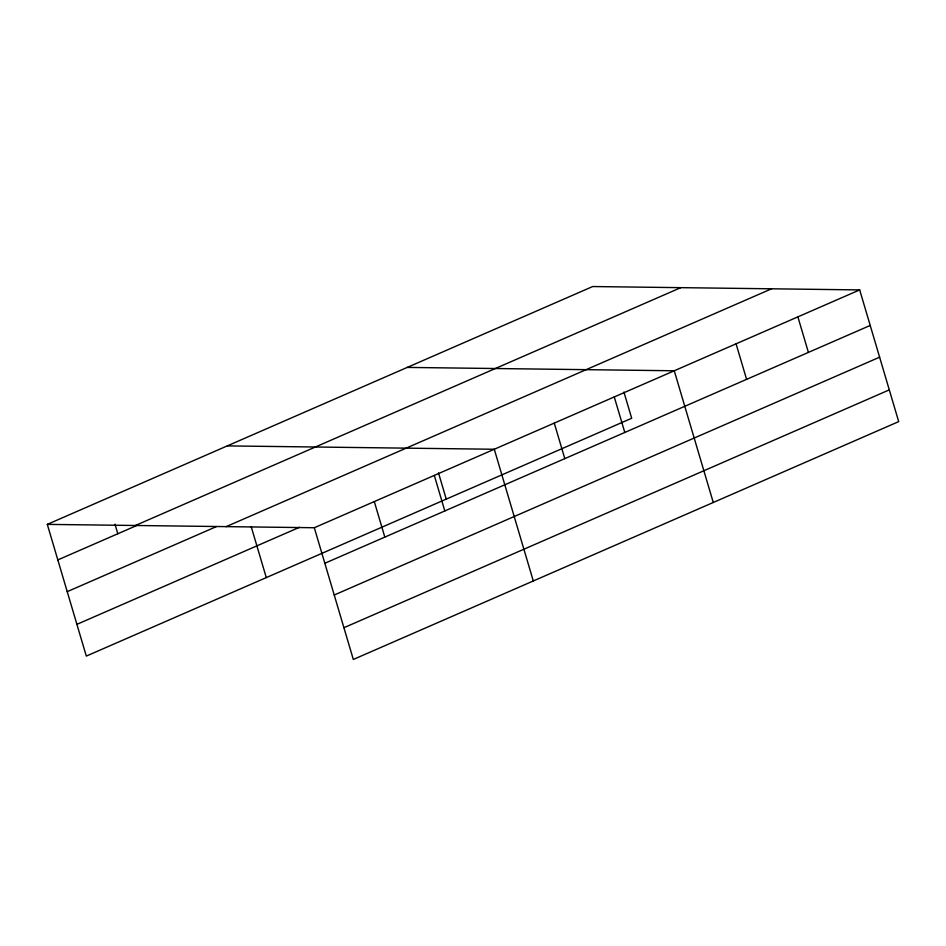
<?xml version="1.0" encoding="UTF-8"?>
<svg xmlns="http://www.w3.org/2000/svg" width="946" height="946" viewBox="0 0 946 946"><rect width="100%" height="100%" fill="white"/><g stroke="black" fill="none" stroke-linecap="round" stroke-linejoin="round"><path stroke-width="1.42" d="M47.3 524.38L592.681 286.543L859.689 289.914L898.7 421.62L353.319 659.457L314.309 527.738L47.3 524.38L86.311 656.086L631.692 418.262L623.922 392.046M135.408 525.491L680.789 287.655M57.824 559.914L136.484 525.621M67.225 591.652L216.539 526.544M226.2 526.638L771.569 288.802M76.91 624.348L299.551 527.265M314.309 527.738L859.689 289.914M324.833 563.272L870.214 325.448M334.234 595.01L879.614 357.186M343.918 627.718L889.299 389.882M407.253 367.415L674.262 370.773L713.272 502.48M227.276 445.897L494.285 449.255L533.296 580.962M797.88 316.863L808.404 352.397M736.071 343.824L746.595 379.358M614.261 396.93L624.798 432.476M554.273 423.099L564.797 458.633M438.495 472.905L446.264 499.121M434.297 475.424L444.821 510.958M374.297 501.581L384.821 537.115M251.234 526.792L266.287 577.604M114.986 524.19L117.812 533.757"/></g></svg>
